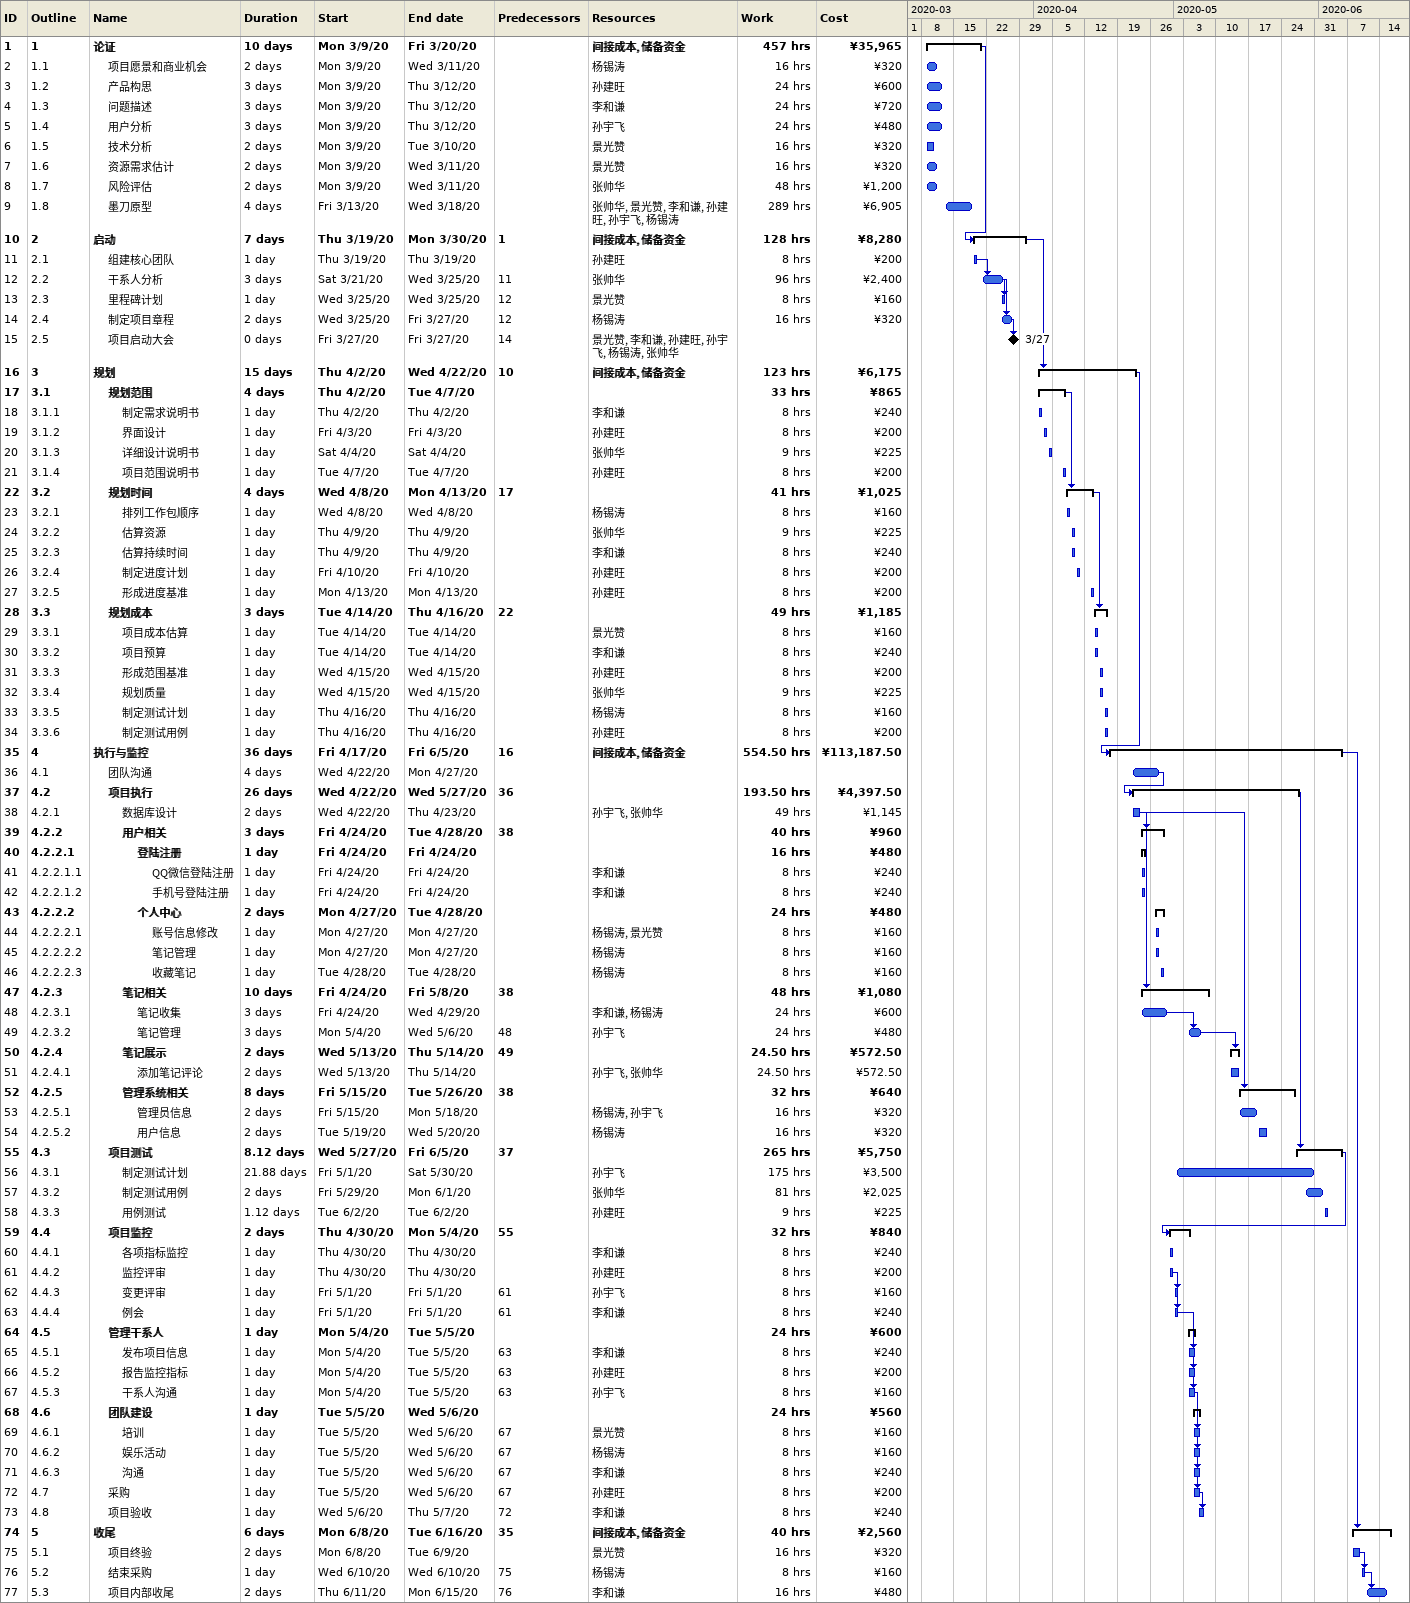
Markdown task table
| ID | WBS | Task | Duration | Start | Finish | Predecessors | Resources | Work (h) | Cost (¥) |
|---|---|---|---|---|---|---|---|---|---|
| 1 | 1 | **论证** | 10d | 2020-03-09 | 2020-03-20 |  | 间接成本, 储备资金 | 457 | 35965 |
| 2 | 1.1 | 项目愿景和商业机会 | 2d | 2020-03-09 | 2020-03-11 |  | 杨锡涛 | 16 | 320 |
| 3 | 1.2 | 产品构思 | 3d | 2020-03-09 | 2020-03-12 |  | 孙建旺 | 24 | 600 |
| 4 | 1.3 | 问题描述 | 3d | 2020-03-09 | 2020-03-12 |  | 李和谦 | 24 | 720 |
| 5 | 1.4 | 用户分析 | 3d | 2020-03-09 | 2020-03-12 |  | 孙宇飞 | 24 | 480 |
| 6 | 1.5 | 技术分析 | 2d | 2020-03-09 | 2020-03-10 |  | 景光赞 | 16 | 320 |
| 7 | 1.6 | 资源需求估计 | 2d | 2020-03-09 | 2020-03-11 |  | 景光赞 | 16 | 320 |
| 8 | 1.7 | 风险评估 | 2d | 2020-03-09 | 2020-03-11 |  | 张帅华 | 48 | 1200 |
| 9 | 1.8 | 墨刀原型 | 4d | 2020-03-13 | 2020-03-18 |  | 张帅华, 景光赞, 李和谦, 孙建旺, 孙宇飞, 杨锡涛 | 289 | 6905 |
| 10 | 2 | **启动** | 7d | 2020-03-19 | 2020-03-30 | 1 | 间接成本, 储备资金 | 128 | 8280 |
| 11 | 2.1 | 组建核心团队 | 1d | 2020-03-19 | 2020-03-19 |  | 孙建旺 | 8 | 200 |
| 12 | 2.2 | 干系人分析 | 3d | 2020-03-21 | 2020-03-25 | 11 | 张帅华 | 96 | 2400 |
| 13 | 2.3 | 里程碑计划 | 1d | 2020-03-25 | 2020-03-25 | 12 | 景光赞 | 8 | 160 |
| 14 | 2.4 | 制定项目章程 | 2d | 2020-03-25 | 2020-03-27 | 12 | 杨锡涛 | 16 | 320 |
| 15 | 2.5 | 项目启动大会 | 0d | 2020-03-27 | 2020-03-27 | 14 | 景光赞, 李和谦, 孙建旺, 孙宇飞, 杨锡涛, 张帅华 |  |  |
| 16 | 3 | **规划** | 15d | 2020-04-02 | 2020-04-22 | 10 | 间接成本, 储备资金 | 123 | 6175 |
| 17 | 3.1 | **规划范围** | 4d | 2020-04-02 | 2020-04-07 |  |  | 33 | 865 |
| 18 | 3.1.1 | 制定需求说明书 | 1d | 2020-04-02 | 2020-04-02 |  | 李和谦 | 8 | 240 |
| 19 | 3.1.2 | 界面设计 | 1d | 2020-04-03 | 2020-04-03 |  | 孙建旺 | 8 | 200 |
| 20 | 3.1.3 | 详细设计说明书 | 1d | 2020-04-04 | 2020-04-04 |  | 张帅华 | 9 | 225 |
| 21 | 3.1.4 | 项目范围说明书 | 1d | 2020-04-07 | 2020-04-07 |  | 孙建旺 | 8 | 200 |
| 22 | 3.2 | **规划时间** | 4d | 2020-04-08 | 2020-04-13 | 17 |  | 41 | 1025 |
| 23 | 3.2.1 | 排列工作包顺序 | 1d | 2020-04-08 | 2020-04-08 |  | 杨锡涛 | 8 | 160 |
| 24 | 3.2.2 | 估算资源 | 1d | 2020-04-09 | 2020-04-09 |  | 张帅华 | 9 | 225 |
| 25 | 3.2.3 | 估算持续时间 | 1d | 2020-04-09 | 2020-04-09 |  | 李和谦 | 8 | 240 |
| 26 | 3.2.4 | 制定进度计划 | 1d | 2020-04-10 | 2020-04-10 |  | 孙建旺 | 8 | 200 |
| 27 | 3.2.5 | 形成进度基准 | 1d | 2020-04-13 | 2020-04-13 |  | 孙建旺 | 8 | 200 |
| 28 | 3.3 | **规划成本** | 3d | 2020-04-14 | 2020-04-16 | 22 |  | 49 | 1185 |
| 29 | 3.3.1 | 项目成本估算 | 1d | 2020-04-14 | 2020-04-14 |  | 景光赞 | 8 | 160 |
| 30 | 3.3.2 | 项目预算 | 1d | 2020-04-14 | 2020-04-14 |  | 李和谦 | 8 | 240 |
| 31 | 3.3.3 | 形成范围基准 | 1d | 2020-04-15 | 2020-04-15 |  | 孙建旺 | 8 | 200 |
| 32 | 3.3.4 | 规划质量 | 1d | 2020-04-15 | 2020-04-15 |  | 张帅华 | 9 | 225 |
| 33 | 3.3.5 | 制定测试计划 | 1d | 2020-04-16 | 2020-04-16 |  | 杨锡涛 | 8 | 160 |
| 34 | 3.3.6 | 制定测试用例 | 1d | 2020-04-16 | 2020-04-16 |  | 孙建旺 | 8 | 200 |
| 35 | 4 | **执行与监控** | 36d | 2020-04-17 | 2020-06-05 | 16 | 间接成本, 储备资金 | 554.50 | 113187.50 |
| 36 | 4.1 | 团队沟通 | 4d | 2020-04-22 | 2020-04-27 |  |  |  |  |
| 37 | 4.2 | **项目执行** | 26d | 2020-04-22 | 2020-05-27 | 36 |  | 193.50 | 4397.50 |
| 38 | 4.2.1 | 数据库设计 | 2d | 2020-04-22 | 2020-04-23 |  | 孙宇飞, 张帅华 | 49 | 1145 |
| 39 | 4.2.2 | **用户相关** | 3d | 2020-04-24 | 2020-04-28 | 38 |  | 40 | 960 |
| 40 | 4.2.2.1 | **登陆注册** | 1d | 2020-04-24 | 2020-04-24 |  |  | 16 | 480 |
| 41 | 4.2.2.1.1 | QQ微信登陆注册 | 1d | 2020-04-24 | 2020-04-24 |  | 李和谦 | 8 | 240 |
| 42 | 4.2.2.1.2 | 手机号登陆注册 | 1d | 2020-04-24 | 2020-04-24 |  | 李和谦 | 8 | 240 |
| 43 | 4.2.2.2 | **个人中心** | 2d | 2020-04-27 | 2020-04-28 |  |  | 24 | 480 |
| 44 | 4.2.2.2.1 | 账号信息修改 | 1d | 2020-04-27 | 2020-04-27 |  | 杨锡涛, 景光赞 | 8 | 160 |
| 45 | 4.2.2.2.2 | 笔记管理 | 1d | 2020-04-27 | 2020-04-27 |  | 杨锡涛 | 8 | 160 |
| 46 | 4.2.2.2.3 | 收藏笔记 | 1d | 2020-04-28 | 2020-04-28 |  | 杨锡涛 | 8 | 160 |
| 47 | 4.2.3 | **笔记相关** | 10d | 2020-04-24 | 2020-05-08 | 38 |  | 48 | 1080 |
| 48 | 4.2.3.1 | 笔记收集 | 3d | 2020-04-24 | 2020-04-29 |  | 李和谦, 杨锡涛 | 24 | 600 |
| 49 | 4.2.3.2 | 笔记管理 | 3d | 2020-05-04 | 2020-05-06 | 48 | 孙宇飞 | 24 | 480 |
| 50 | 4.2.4 | **笔记展示** | 2d | 2020-05-13 | 2020-05-14 | 49 |  | 24.50 | 572.50 |
| 51 | 4.2.4.1 | 添加笔记评论 | 2d | 2020-05-13 | 2020-05-14 |  | 孙宇飞, 张帅华 | 24.50 | 572.50 |
| 52 | 4.2.5 | **管理系统相关** | 8d | 2020-05-15 | 2020-05-26 | 38 |  | 32 | 640 |
| 53 | 4.2.5.1 | 管理员信息 | 2d | 2020-05-15 | 2020-05-18 |  | 杨锡涛, 孙宇飞 | 16 | 320 |
| 54 | 4.2.5.2 | 用户信息 | 2d | 2020-05-19 | 2020-05-20 |  | 杨锡涛 | 16 | 320 |
| 55 | 4.3 | **项目测试** | 8.12d | 2020-05-27 | 2020-06-05 | 37 |  | 265 | 5750 |
| 56 | 4.3.1 | 制定测试计划 | 21.88d | 2020-05-01 | 2020-05-30 |  | 孙宇飞 | 175 | 3500 |
| 57 | 4.3.2 | 制定测试用例 | 2d | 2020-05-29 | 2020-06-01 |  | 张帅华 | 81 | 2025 |
| 58 | 4.3.3 | 用例测试 | 1.12d | 2020-06-02 | 2020-06-02 |  | 孙建旺 | 9 | 225 |
| 59 | 4.4 | **项目监控** | 2d | 2020-04-30 | 2020-05-04 | 55 |  | 32 | 840 |
| 60 | 4.4.1 | 各项指标监控 | 1d | 2020-04-30 | 2020-04-30 |  | 李和谦 | 8 | 240 |
| 61 | 4.4.2 | 监控评审 | 1d | 2020-04-30 | 2020-04-30 |  | 孙建旺 | 8 | 200 |
| 62 | 4.4.3 | 变更评审 | 1d | 2020-05-01 | 2020-05-01 | 61 | 孙宇飞 | 8 | 160 |
| 63 | 4.4.4 | 例会 | 1d | 2020-05-01 | 2020-05-01 | 61 | 李和谦 | 8 | 240 |
| 64 | 4.5 | **管理干系人** | 1d | 2020-05-04 | 2020-05-05 |  |  | 24 | 600 |
| 65 | 4.5.1 | 发布项目信息 | 1d | 2020-05-04 | 2020-05-05 | 63 | 李和谦 | 8 | 240 |
| 66 | 4.5.2 | 报告监控指标 | 1d | 2020-05-04 | 2020-05-05 | 63 | 孙建旺 | 8 | 200 |
| 67 | 4.5.3 | 干系人沟通 | 1d | 2020-05-04 | 2020-05-05 | 63 | 孙宇飞 | 8 | 160 |
| 68 | 4.6 | **团队建设** | 1d | 2020-05-05 | 2020-05-06 |  |  | 24 | 560 |
| 69 | 4.6.1 | 培训 | 1d | 2020-05-05 | 2020-05-06 | 67 | 景光赞 | 8 | 160 |
| 70 | 4.6.2 | 娱乐活动 | 1d | 2020-05-05 | 2020-05-06 | 67 | 杨锡涛 | 8 | 160 |
| 71 | 4.6.3 | 沟通 | 1d | 2020-05-05 | 2020-05-06 | 67 | 李和谦 | 8 | 240 |
| 72 | 4.7 | 采购 | 1d | 2020-05-05 | 2020-05-06 | 67 | 孙建旺 | 8 | 200 |
| 73 | 4.8 | 项目验收 | 1d | 2020-05-06 | 2020-05-07 | 72 | 李和谦 | 8 | 240 |
| 74 | 5 | **收尾** | 6d | 2020-06-08 | 2020-06-16 | 35 | 间接成本, 储备资金 | 40 | 2560 |
| 75 | 5.1 | 项目终验 | 2d | 2020-06-08 | 2020-06-09 |  | 景光赞 | 16 | 320 |
| 76 | 5.2 | 结束采购 | 1d | 2020-06-10 | 2020-06-10 | 75 | 杨锡涛 | 8 | 160 |
| 77 | 5.3 | 项目内部收尾 | 2d | 2020-06-11 | 2020-06-15 | 76 | 李和谦 | 16 | 480 |
